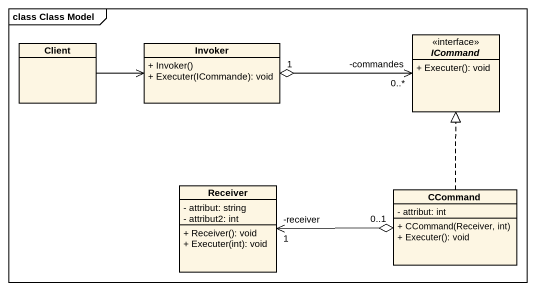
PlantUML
@startuml
mainframe class Class Model
hide circle
hide empty members
skinparam classAttributeIconSize 0
class Client
class Invoker {
  + Invoker()
  + Executer(ICommande): void
}
interface ICommand <<interface>> {
  + Executer(): void
}
class Receiver {
  - attribut: string
  - attribut2: int
  + Receiver(): void
  + Executer(int): void
}
class CCommand {
  - attribut: int
  + CCommand(Receiver, int)
  + Executer(): void
}
Invoker <-left- Client
ICommand "-commandes\n0..*" <-left-o "1" Invoker
Receiver "-receiver\n1" <-right-o "0..1" CCommand
CCommand .up.|> ICommand
@enduml
